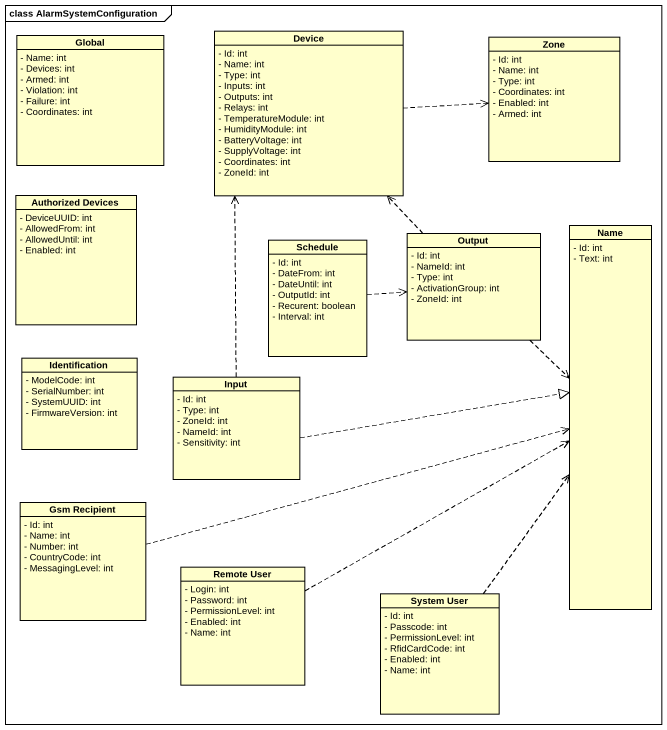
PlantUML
@startuml
mainframe class AlarmSystemConfiguration
hide circle
hide empty members
skinparam classAttributeIconSize 0
class Global {
  - Name: int
  - Devices: int
  - Armed: int
  - Violation: int
  - Failure: int
  - Coordinates: int
}
class Device {
  - Id: int
  - Name: int
  - Type: int
  - Inputs: int
  - Outputs: int
  - Relays: int
  - TemperatureModule: int
  - HumidityModule: int
  - BatteryVoltage: int
  - SupplyVoltage: int
  - Coordinates: int
  - ZoneId: int
}
class Zone {
  - Id: int
  - Name: int
  - Type: int
  - Coordinates: int
  - Enabled: int
  - Armed: int
}
class "Authorized Devices" as Authorized_Devices {
  - DeviceUUID: int
  - AllowedFrom: int
  - AllowedUntil: int
  - Enabled: int
}
class Output {
  - Id: int
  - NameId: int
  - Type: int
  - ActivationGroup: int
  - ZoneId: int
}
class Name {
  - Id: int
  - Text: int
}
class Schedule {
  - Id: int
  - DateFrom: int
  - DateUntil: int
  - OutputId: int
  - Recurent: boolean
  - Interval: int
}
class Identification {
  - ModelCode: int
  - SerialNumber: int
  - SystemUUID: int
  - FirmwareVersion: int
}
class Input {
  - Id: int
  - Type: int
  - ZoneId: int
  - NameId: int
  - Sensitivity: int
}
class "Gsm Recipient" as Gsm_Recipient {
  - Id: int
  - Name: int
  - Number: int
  - CountryCode: int
  - MessagingLevel: int
}
class "Remote User" as Remote_User {
  - Login: int
  - Password: int
  - PermissionLevel: int
  - Enabled: int
  - Name: int
}
class "System User" as System_User {
  - Id: int
  - Passcode: int
  - PermissionLevel: int
  - RfidCardCode: int
  - Enabled: int
  - Name: int
}
Device .right.> Zone
Output .up.> Device
Output ..> Name
Schedule .right.> Output
Input .up.> Device
Input .right.|> Name
Gsm_Recipient .right.> Name
Remote_User .right.> Name
System_User .up.> Name
@enduml
